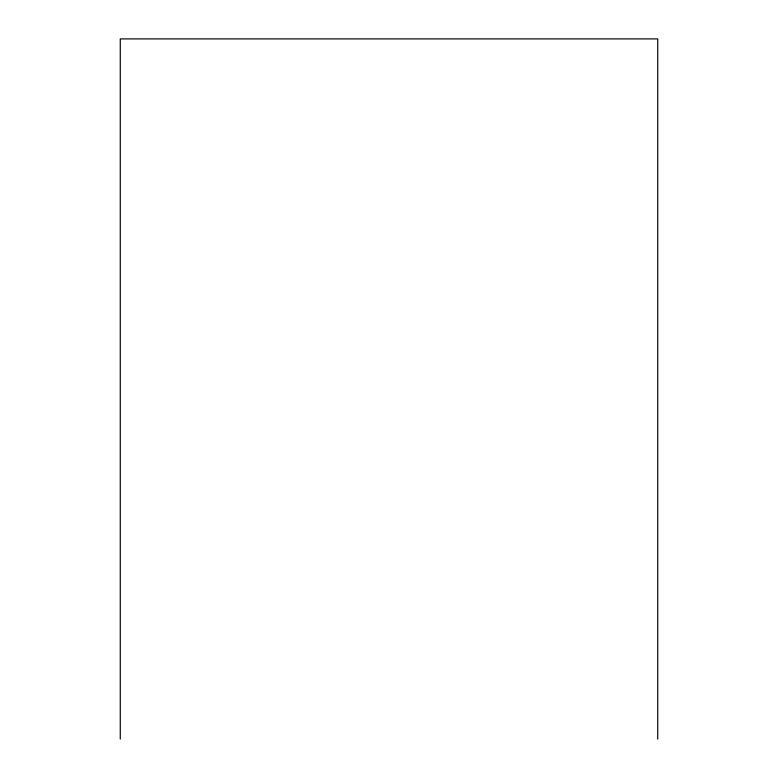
<?xml version="1.0" encoding="UTF-8"?>
<svg xmlns="http://www.w3.org/2000/svg" width="778" height="778" viewBox="0 0 778 778"><rect width="100%" height="100%" fill="white"/><g stroke="black" fill="none" stroke-linecap="round" stroke-linejoin="round"><path stroke-width="1.17" d="M657.731 739.1L657.731 38.9L120.269 38.9L120.269 739.1"/></g></svg>
